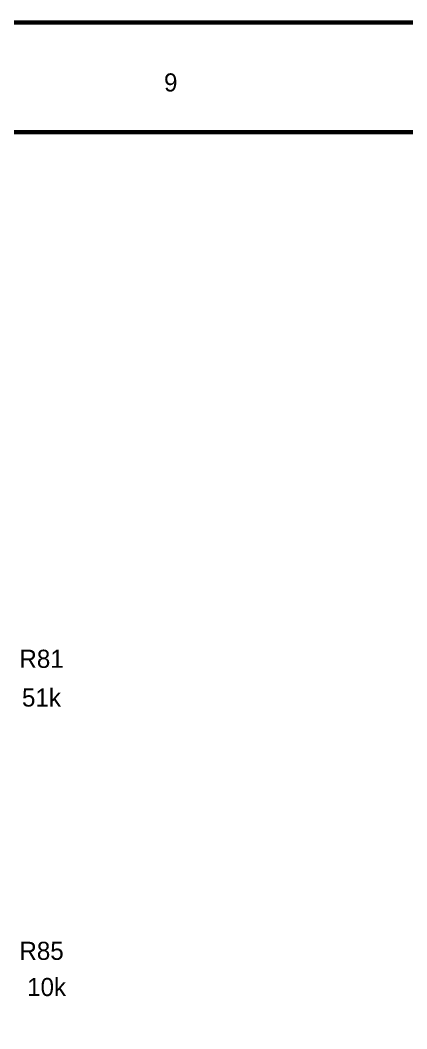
# Model space of a CAD drawing. Header units: millimetres. Extents: x 0 to 800, y 0 to 567.
# Drawn here: x 555.7 to 582.6, y 496.6 to 566.5 of the extents above; entities that cross this region are included whole.
import ezdxf

# ---------------------------------------------------------------- set-up
doc = ezdxf.new("R2010")
doc.units = ezdxf.units.MM
doc.layers.add('Sheet', color=255, linetype='Continuous')

msp = doc.modelspace()

# ---------------------------------------------------------------- linework, layer by layer
at = {"layer": 'Sheet'}
for points, const_width in [([(0, 566.375), (800.1, 566.375), (800.1, 0), (0, 0), (0, 566.375)], 0.3), ([(0, 566.375), (0, 0), (800.1, 0), (800.1, 566.375), (0, 566.375), (0, 566.375)], 0.0991), ([(7.661, 558.76), (792.484, 558.76), (792.484, 7.616), (7.661, 7.616), (7.661, 558.76)], 0.3), ([(7.661, 558.76), (7.661, 7.616), (792.484, 7.616), (792.484, 558.76), (7.661, 558.76), (7.661, 558.76)], 0.0991)]:
    msp.add_lwpolyline(points, close=True, dxfattribs=dict(at, const_width=const_width))

# ---------------------------------------------------------------- texts
for s, height, p in [('9', 1.254, (565.715, 561.582)), ('R81', 1.2543, (555.68, 521.622)), ('51k', 1.2543, (555.859, 518.935)), ('R85', 1.2543, (555.68, 501.374)), ('10k', 1.2543, (556.217, 498.865))]:
    msp.add_text(s, height=height, dxfattribs=at).set_placement(p)

doc.saveas('drawing.dxf')
